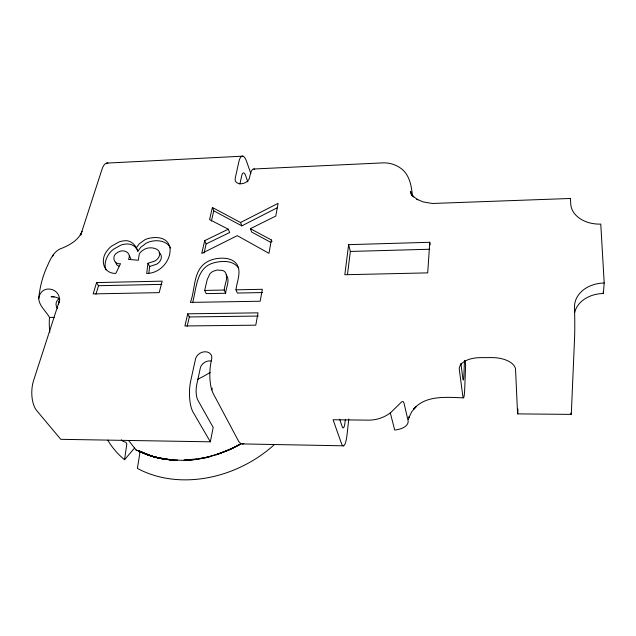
<?xml version="1.0" encoding="UTF-8"?>
<svg xmlns="http://www.w3.org/2000/svg" width="636" height="636" viewBox="0 0 636 636"><rect width="100%" height="100%" fill="white"/><g stroke="black" fill="none" stroke-linecap="round" stroke-linejoin="round"><path stroke-width="0.95" d="M464.471 360.572L463.906 375.145A10.494 0.787 89.6 0 1 462.857 378.579L460.885 363.347M429.777 242.284L427.71 272.884L344.823 274.736L348.623 244.661L429.777 242.284L430.159 244.884M574.642 312.626L575.238 310.519A30.886 24.248 3.5 0 1 603.357 293.506L604.2 282.996L600.774 224.103A29.01 21.052 -0.7 0 1 570.961 205.889L570.738 203.918A21.918 0.723 89.6 0 0 570.15 198.504M348.798 418.989L347.049 434.603A21.282 4.102 -89.5 0 1 341.437 443.356L333.057 419.744L368.284 420.142A30.957 26.346 -15 0 0 390.822 412.486L401.721 401.801L403.113 401.483L404.059 403.296L408.018 420.356A21.258 10.216 5.5 0 1 394.71 430.063L390.281 412.796M345.34 419.506L345.006 422.423A10.645 2.059 -89.6 0 1 342.184 426.597L339.624 419.156M148.856 272.971L149.651 266.492L147.965 263.288L154.977 260.991A9.715 6.988 -25.5 0 0 157.132 259.313A8.785 6.32 -25.4 0 0 158.658 257.405C163.746 248.35 149.333 245.464 143.672 249.805A9.969 7.163 -25.6 0 0 141.335 251.451L140.707 252.055A8.276 5.939 -25.6 0 0 139.276 254.034L138.306 260.243L128.52 259.377C131.835 253.088 124.1 248.915 119.027 251.737A6.662 4.73 -26.7 0 0 117.127 252.762C111.467 255.783 113.574 264.783 120.522 263.702L115.808 273.432C102.452 273.663 100.067 258.685 107.5 250.25A19.016 13.499 -26.6 0 1 111.666 246.068L119.123 241.903A15.24 10.796 -26.5 0 1 123.487 240.901C130.555 239.375 135.897 245.051 137.861 251.252L140.906 247.086L146.367 243.119A15.574 11.194 -25.3 0 1 150.215 241.608C157.418 239.526 166.871 240.893 170.734 248.072M147.965 263.288L146.685 273.488C172.436 272.931 182.182 231.337 148.562 238.365A15.638 11.21 -25.3 0 0 144.706 239.883L139.212 243.858L136.152 248.04M347.463 274.633L350.349 251.443L348.623 244.661M49.815 332.159A116.054 86.353 -26.6 0 1 49.513 317.436C46.062 311.227 39.345 306.17 38.717 298.674C39.734 287.87 42.31 277.264 46.73 267.335C50.284 259.695 53.678 250.425 62.638 247.953C70.509 244.574 78.872 239.772 81.98 231.297L80.693 235.082L102.118 168.945A18.977 7.878 85.2 0 1 107.969 163.039M38.717 298.674C40.974 281.994 64.618 289.038 58.393 304.111L59.728 299.802L33.629 380.376A21.799 10.709 -88.3 0 0 36.761 410.665L60.77 439.325L210.341 441.821L213.195 427.448L197.876 400.219A11.225 3.768 -89.2 0 1 196.731 384.724L200.34 367.958A8.451 6.726 -27.2 0 1 211.152 360.97M107.778 440.144A111.618 89.342 -28.2 0 0 124.537 459.733L126.826 444L125.944 442.33L123.002 441.336L121.341 439.881M228.308 229.206L209.586 219.595L212.392 207.487L240.543 222.513L278.115 203.337L275.778 216.073L250.385 228.682L271.397 239.963L268.949 253.327L237.292 235.654L201.731 253.438L204.705 240.631L228.308 229.206L229.652 232.538L206.144 243.922L204.045 253.049M235.98 289.817C236.831 281.271 242.388 270.57 235.861 263.002C232.108 259.019 226.352 258.009 221.105 258.2C215.246 258.351 209.316 259.925 204.609 263.527C193.018 272.613 195.276 289.937 190.371 302.394L260.164 301.233L262.35 289.3L235.98 289.817L237.347 293.037L262.644 292.568M343.504 445.812L241.06 443.896L238.826 441.654L213.219 393.541A22.029 9.015 -78.7 0 1 211.939 390.011L212.185 388.087M225.621 293.26L224.206 290.04C224.556 284.419 228.539 277.892 225.438 272.494A9.254 6.948 -23.1 0 0 222.735 270.475L216.979 270.006L212.981 271.365A9.771 7.346 -23.1 0 0 209.856 273.901L207.209 279.578L204.665 290.421L206.167 293.617L225.621 293.26C225.971 287.647 229.93 281.128 226.837 275.746A9.214 6.94 -23.1 0 0 226.098 274.943M239.891 184.138L241.648 175.965A9.771 2.783 86.8 0 1 245.568 175.48L247.841 181.864M187.723 313.818L184.909 325.958L255.775 325.179L258.033 312.848L187.723 313.818L189.321 316.959L187.175 326.276M192.589 302.744C196.421 288.911 196.23 267.74 213.394 262.954C221.527 260.696 232.641 260.021 238.254 267.629M211.406 221.066L213.768 210.834L212.392 207.487M408.439 419.641L409.226 416.683L408.956 417.399L411.762 411.723L416.326 406.38L413.448 409.369C425.611 394.773 446.766 397.365 463.485 397.842M95.964 294.182L98.501 285.715L96.593 282.583L162.14 281.152L159.199 292.647L93.174 293.904L96.593 282.583M52.613 256.483L53.559 254.289M124.537 459.733L134.665 447.943M59.546 298.578C55.666 300.319 54.919 305.479 57.558 308.619M241.068 443.729L230.319 449.39L216.463 454.74L230.319 449.39L240.551 444.071C223.045 453.627 203.592 459.629 183.605 460.424L194.592 459.59L182.516 460.329L171.291 459.971L154.874 457.093L144.936 453.993L136.04 449.954L128.599 440.47M213.768 210.834L241.823 225.86L277.495 207.638M240.551 444.071C227.442 450.868 213.545 456.751 198.798 458.58M242.419 444.079L243.89 443.634M204.935 457.848L209.228 456.99L197.168 459.391M149.651 266.492L156.639 264.202A9.675 6.98 -25.5 0 0 158.777 262.533A8.745 6.312 -25.5 0 0 160.304 260.625C161.965 258.152 161.83 254.336 159.064 252.691M196.882 458.85L184.384 460.146M106.594 163.11L242.888 156.162M253.796 168.993L382.514 162.888C388.429 162.578 394.439 164.136 399.408 167.363C409.051 173.103 411.413 184.949 412.335 195.244M570.269 198.48L432.393 203.472L423.075 201.89L416.85 199.227L417.82 199.776L412.883 196.087L413.782 196.914L412.041 194.902L412.692 195.848L410.562 191.802L411.993 195.125L410.832 191.857L411.309 194.767M350.349 251.443L429.817 249.24M98.501 285.715L161.814 284.379M204.665 290.421L224.206 290.04M54.084 296.694L51.111 296.75A21.155 14.97 -31.3 0 1 59.752 298.785M49.513 317.436L54.179 317.372M189.321 316.959L258.351 316.052M517.704 413.885L571.112 414.386M177.508 460.011C167.26 460.281 157.116 458.143 147.433 454.907L159.978 458.389L171.291 459.971L159.978 458.389L153.061 456.592L139.276 451.202L139.753 453.81L137.384 468.382A111.618 89.342 -28.2 0 0 274.442 444.548M146.026 453.778L153.061 456.592L156.75 457.316M161.353 458.222L173.994 460.226L161.878 458.691L153.061 456.592M144.285 453.396L138.115 450.614L138.942 450.916M139.793 451.298L152.386 456.346L165.098 459.303L154.874 457.093L146.956 454.541L139.276 451.202M146.956 454.541L156.885 457.721L145.747 454.009L139.451 451.123M145.167 453.794L152.386 456.346M138.115 450.614L143.386 452.721M118.853 266.19L116.619 264.743L115.529 262.143M136.04 449.954L137.034 450.399M139.833 451.314L143.394 452.927M270.833 242.372L251.641 232.029L250.385 228.682M129.474 255.736L130.841 258.884M210.341 441.821L193.098 412.184A22.626 7.656 -89.2 0 1 190.752 380.71L195.538 358.919A8.57 6.765 -27 0 1 205.15 351.748A8.57 6.765 -27 0 1 211.709 358.863L211.009 362.226A22.411 7.155 -89.6 0 0 211.796 390.011M137.861 251.252C136.255 245.949 130.491 243.206 125.236 244.121A15.177 10.788 -26.5 0 0 120.888 245.114L113.462 249.272A18.937 13.483 -26.6 0 0 109.32 253.438C105.958 258.057 103.795 264.369 105.997 269.926M204.705 240.631L206.144 243.922M411.405 193.773L411.993 195.125M240.543 222.513L241.823 225.86M271.397 239.963L271.985 241.632M250.87 173.684L246.641 161.584A19.589 5.573 86.7 0 0 238.762 162.164L235.169 178.541A7.481 5.255 -19.5 0 0 241.139 183.78A7.481 5.255 -19.5 0 0 249.503 177.889L250.043 175.305A19.819 5.454 87.1 0 1 254.702 169.295M603.246 291.526L603.357 293.506M210.214 372.418A116.054 86.353 -26.6 0 1 197.414 379.454M604.2 282.988A31.347 24.438 3.1 0 0 574.586 305.041L574.515 307.578A23.397 0.843 89.4 0 1 574.57 338.129L571.414 411.643A20.948 0.668 89.3 0 1 570.866 413.066M517.935 408.98A20.702 0.429 89.5 0 1 517.466 411.174L515.55 369.603A22.578 11.774 1.7 0 0 491.914 357.607L480.466 357.647A22.483 11.742 2.1 0 0 459.319 369.627L462.674 394.916A20.964 1.566 89.6 0 0 464.765 387.65L465.592 365.875A20.352 17.037 -7.3 0 0 464.844 360.731"/></g></svg>
